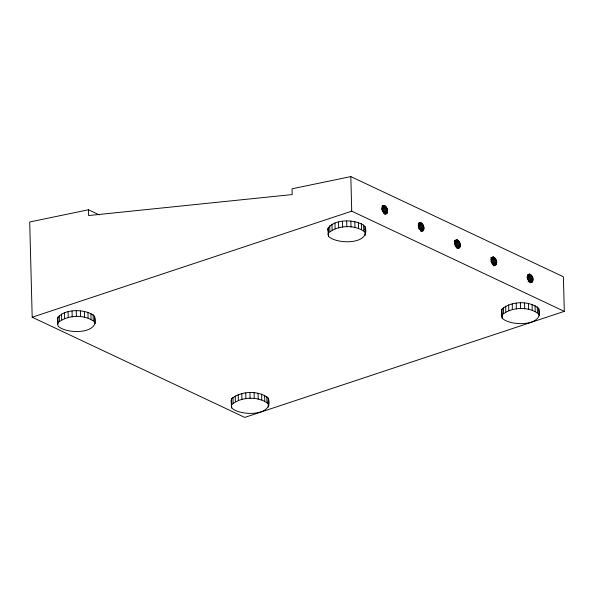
<?xml version="1.0" encoding="UTF-8"?>
<svg xmlns="http://www.w3.org/2000/svg" width="594" height="594" viewBox="0 0 594 594"><rect width="100%" height="100%" fill="white"/><g stroke="black" fill="none" stroke-linecap="round" stroke-linejoin="round"><path stroke-width="0.89" d="M383.62 205.531C380.405 207.417 382.922 214.768 386.679 213.677C389.278 210.87 386.137 203.564 381.935 206.088M419.965 222.661C416.75 224.547 419.267 231.898 423.017 230.806C425.623 227.999 422.483 220.693 418.28 223.225M460.261 246.131C461.479 243.08 456.318 236.694 454.907 241.84C453.69 244.891 458.858 251.277 460.261 246.131L456.058 247.527M496.606 263.261C497.824 260.217 492.664 253.824 491.253 258.969C490.035 262.021 495.203 268.406 496.606 263.261L492.404 264.664M532.952 280.398C534.169 277.346 529.009 270.953 527.598 276.099C526.381 279.15 531.548 285.536 532.952 280.398L528.749 281.794M57.395 318.636C63.172 308.227 86.39 308.613 94.505 316.223C101.425 334.897 65.763 334.281 58.004 326.024L57.395 318.636L57.915 322.728M57.544 324.398L58.026 322.757L57.878 316.988M231.563 398.856L231.081 400.497L231.69 407.885C239.449 416.149 275.111 416.765 268.198 398.084C258.442 390.184 241.075 390.763 231.563 398.856L231.719 404.618L231.229 406.259M268.169 401.358L268.651 399.71M327.836 228.876C333.62 218.458 356.831 218.852 364.954 226.463C371.874 245.136 336.211 244.52 328.445 236.263L327.836 228.876L328.296 230.494M327.992 234.637L328.475 232.989L328.326 227.227M364.924 229.73L365.414 228.089M502.012 309.095L501.529 310.736L502.138 318.124C509.897 326.388 545.559 327.004 538.647 308.323C528.89 300.423 511.523 301.002 502.012 309.095L502.16 314.857L501.678 316.498M58.026 322.757C67.538 314.664 84.905 314.085 94.661 321.985L95.114 323.611M328.475 232.989C337.979 224.903 355.353 224.324 365.102 232.224L365.562 233.85M231.719 404.618C241.223 396.525 258.598 395.946 268.347 403.853L268.807 405.479M502.16 314.857C511.672 306.764 529.046 306.185 538.795 314.092L539.255 315.711M32.195 317.226L351.722 211.167L564.3 311.36L563.394 276.774L350.824 176.589L292.048 188.795L292.203 194.565L88.617 215.54L88.469 209.771L29.7 221.985L32.195 317.226L244.765 417.411L564.3 311.36M382.506 206.066L384.184 205.509M382.269 206.526L384.793 205.687M382.031 207.195L385.402 206.073M381.771 208.041L385.981 206.645M381.459 209.043L386.508 207.373M381.912 209.89L386.961 208.212M382.254 210.803L387.303 209.133M382.477 211.754L387.526 210.076M383.412 212.407L387.615 211.011M383.368 213.268L387.57 211.872M384.867 213.469L387.392 212.63M384.563 214.085L387.088 213.246M384.994 214.241L386.679 213.677M418.852 223.196L420.53 222.639M418.614 223.656L421.139 222.817M418.376 224.324L421.74 223.21M418.117 225.171L422.327 223.775M418.651 225.898L422.854 224.502M418.258 227.019L423.307 225.341M418.599 227.933L423.648 226.262M418.822 228.883L423.871 227.205M419.758 229.536L423.96 228.141M420.552 230.123L423.916 229.002M420.374 230.88L423.737 229.759M420.908 231.214L423.433 230.375M421.339 231.37L423.017 230.806M454.351 240.607L456.875 239.768M454.959 240.785L457.484 239.954M454.722 241.454L458.085 240.34M454.462 242.3L458.672 240.904M454.997 243.028L459.199 241.632M454.603 244.149L459.645 242.471M454.945 245.07L459.994 243.392M455.167 246.013L460.216 244.342M456.103 246.666L460.305 245.27M456.719 248.01L460.083 246.889M457.254 248.344L459.778 247.505M457.684 248.5L459.362 247.943M490.696 257.737L493.22 256.898M491.297 257.922L493.822 257.083M491.067 258.583L494.431 257.469M490.807 259.437L495.017 258.034M491.335 260.157L495.545 258.761M490.941 261.278L495.99 259.6M491.29 262.199L496.339 260.521M491.513 263.142L496.562 261.471M492.448 263.795L496.651 262.399M493.065 265.139L496.428 264.026M493.599 265.473L496.124 264.634M494.03 265.629L495.708 265.072M493.525 265.867L495.21 265.31M527.888 274.584L529.566 274.027M527.643 275.052L530.167 274.213M527.413 275.713L530.776 274.599M527.153 276.566L531.363 275.171M526.841 277.569L531.89 275.891M527.286 278.408L532.335 276.737M527.635 279.329L532.684 277.65M528.697 279.997L532.907 278.601M527.947 281.207L532.996 279.529M529.41 282.269L532.773 281.155M530.784 282.321L532.469 281.764M530.375 282.759L532.053 282.202M88.469 209.771L99.347 214.902M538.647 308.323L538.795 314.092M537.266 306.801L537.414 312.563M535.038 305.457L535.194 311.219M532.076 304.358L532.224 310.12M528.519 303.556L528.675 309.318M524.554 303.096L524.702 308.858M520.374 302.999L520.53 308.761M516.193 303.267L516.342 309.036M512.221 303.898L512.37 309.66M508.65 304.848L508.798 310.61M505.665 306.073L505.813 311.835M503.415 307.506L503.564 313.276M502.049 314.835L502.138 318.124M364.954 226.463L365.102 232.224M365.013 233.026L365.08 235.491M363.58 224.94L363.728 230.702M361.352 223.589L361.501 229.358M358.39 222.49L358.538 228.252M354.833 221.688L354.982 227.457M350.824 176.589L351.722 211.167M350.868 221.228L351.017 226.997M346.688 221.131L346.837 226.901M342.508 221.406L342.656 227.168M338.528 222.03L338.684 227.799M334.957 222.98L335.113 228.742M331.979 224.205L332.128 229.967M329.729 225.646L329.878 231.408M328.408 234.615L328.445 236.263M268.198 398.084L268.347 403.853M268.191 402.183L268.325 407.12M266.817 396.562L266.973 402.331M264.597 395.218L264.746 400.98M261.627 394.119L261.783 399.881M258.071 393.317L258.227 399.079M254.106 392.857L254.262 398.619M249.926 392.76L250.081 398.522M245.745 393.028L245.901 398.797M241.773 393.659L241.921 399.42M238.201 394.609L238.35 400.371M235.217 395.834L235.373 401.596M232.967 397.275L233.123 403.036M231.645 406.237L231.69 407.885M94.505 316.223L94.661 321.985M93.132 314.701L93.28 320.463M90.904 313.357L91.053 319.119M87.942 312.251L88.09 318.02M84.385 311.449L84.534 317.218M80.42 310.989L80.569 316.758M76.24 310.892L76.388 316.661M72.06 311.167L72.208 316.929M68.08 311.791L68.236 317.56M64.516 312.741L64.664 318.51M61.531 313.966L61.679 319.735M59.281 315.407L59.43 321.168"/></g></svg>
